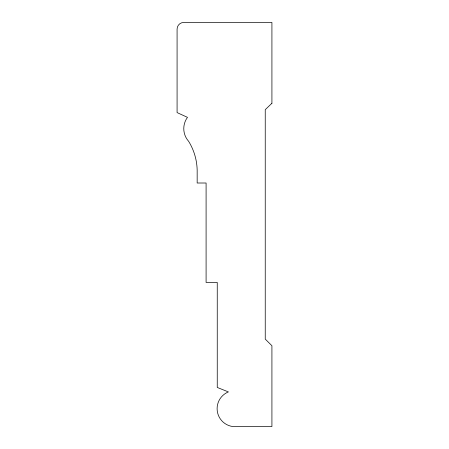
<?xml version="1.0" encoding="UTF-8"?>
<svg xmlns="http://www.w3.org/2000/svg" width="449" height="449" viewBox="0 0 449 449"><rect width="100%" height="100%" fill="white"/><g stroke="black" fill="none" stroke-linecap="round" stroke-linejoin="round"><path stroke-width="0.67" d="M271.92 103.27L265.241 109.674L265.241 339.096L271.92 345.73L271.92 426.55L232.868 426.55A18.044 18.044 0 0 1 228.406 391.915L217.249 387.448L217.249 282.438L206.091 282.438L206.091 183.007L197.162 183.007L197.162 169.93A57.433 57.433 0 0 0 188.642 141.328A19.004 19.004 0 0 1 187.48 117.352L177.08 112.587L177.08 29.129A6.679 6.679 0 0 1 183.759 22.45L271.92 22.45L271.92 103.27"/></g></svg>
